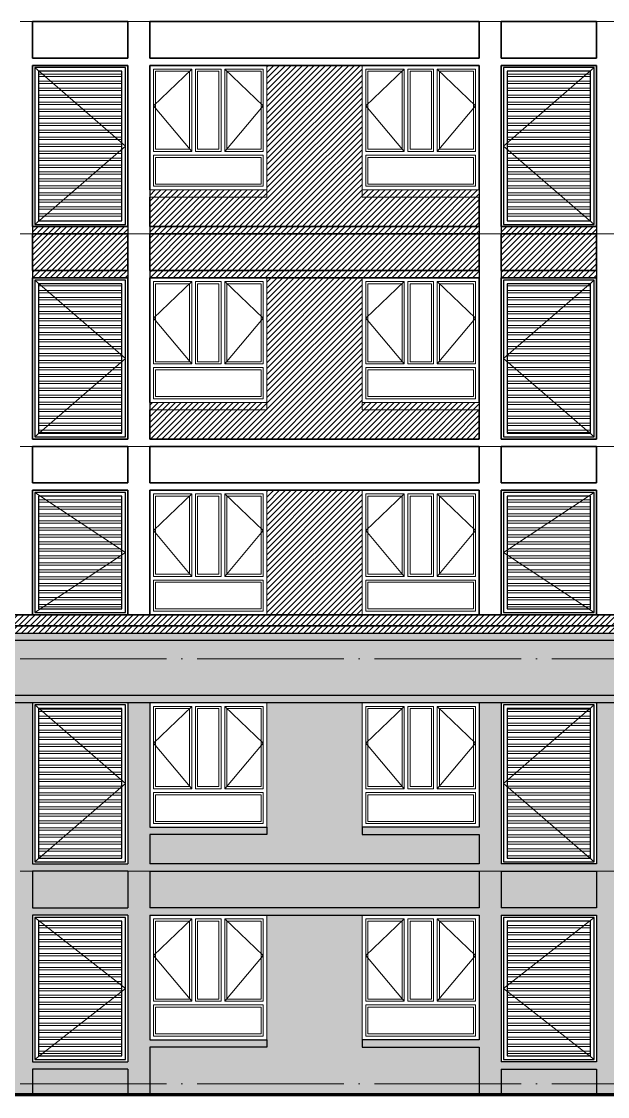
# Model space of a CAD drawing. Extents: x -518115 to 389031, y -231062 to 1628073.
# Drawn here: x 21817 to 29817, y 123274 to 137949 of the extents above; entities that cross this region are included whole.
import ezdxf

# ---------------------------------------------------------------- set-up
doc = ezdxf.new("R2010")
doc.units = 0
doc.header["$LTSCALE"] = 1000
doc.header["$MEASUREMENT"] = 0
doc.linetypes.add('DOTE', pattern=[2.4200000000000004, 2, -0.2, 0.02, -0.2])
for name, color, linetype in [('3-剖面填充（细）', 250, 'Continuous'), ('5-平立面看线1', 45, 'Continuous'), ('看线', 251, 'Continuous')]:
    doc.layers.add(name, color=color, linetype=linetype)
for name, color, linetype, lineweight in [('DOTE', 19, 'DOTE', 9), ('WINDOW', 144, 'Continuous', 15), ('立面-中轮廓线', 213, 'Continuous', 35), ('立面-普通轮廓', 7, 'Continuous', 18), ('立面-窗', 129, 'Continuous', 30), ('立面-窗开启线', 250, 'Continuous', 13)]:
    doc.layers.add(name, color=color, linetype=linetype, lineweight=lineweight)
pattern_1 = [(45, (-407299.9999999654, 91072.63961436594), (-39.28862052967754, 39.28862052967754), [])]
pattern_2 = [(45, (0, 0), (-39.28862052967754, 39.28862052967754), [])]
pattern_3 = [(180, (-1300.000000000698, -2250.037416705163), (-7.105427357601002e-15, -95.25), []), (180, (-1331.750013714773, -2218.287402991074), (-7.105427357601002e-15, -95.25), [])]
pattern_4 = [(180, (-6.984919309616089e-10, -2250.037416705163), (-7.105427357601002e-15, -95.25), []), (180, (-31.75001371477265, -2218.287402991074), (-7.105427357601002e-15, -95.25), [])]

# ---------------------------------------------------------------- blocks, each defined once
blk = doc.blocks.new('GHFHTFHFTHF')
at = {"layer": '3-剖面填充（细）'}
h = blk.add_hatch(dxfattribs=at)
h.set_pattern_fill('ANSI31', color=256, scale=35)
h.set_pattern_definition(pattern_2)
h.paths.add_polyline_path([(432466.5787017336, 44576.00000000047), (433766.5787175196, 44576.00000000242), (433766.57871752, 46275.99999999819), (432466.578701734, 46275.99999999612)])
h = blk.add_hatch(dxfattribs=at)
h.set_pattern_fill('ANSI31', color=256, scale=35)
h.set_pattern_definition(pattern_2)
h.paths.add_polyline_path([(430866.5855062576, 44075.99999999988), (435366.5787175028, 44076.00000000652), (435366.5787175028, 44576.00000000698), (430866.5855062576, 44576.00000000023)])
for p, q in [((430866.578701751, 44576.0000000002), (430866.578701751, 44476.00000000023)), ((430866.5855062575, 44476.00000000023), (430866.5855062573, 44075.99999999977)), ((435366.5790029015, 44576.00000000031), (435366.5790029015, 44476.00000000023))]:
    blk.add_line(p, q, dxfattribs=at)
blk = doc.blocks.new('A$C36833A54')
at = {"layer": '立面-窗开启线', "ltscale": 0.5, "true_color": 0x88471b}
h = blk.add_hatch(dxfattribs=at)
h.set_pattern_fill('ANSI32', color=36, scale=20, angle=135)
h.set_pattern_definition(pattern_3)
edge = h.paths.add_edge_path()
edge.add_line((-80, -41.00314468541183), (-80.00000000069849, -1920.037416705163))
edge.add_line((-80.00000000069849, -1920.037416705163), (-1213.078702175291, -1920.037416705163))
edge.add_line((-1220.000000000698, -1920.037416705163), (-1220, -80))
edge.add_line((-1220, -80), (-80, -80))
at = {"layer": '立面-普通轮廓'}
blk.add_lwpolyline([(-1300.000000000698, -2000.037416705163), (-6.984919309616089e-10, -2000.037416705163), (0, 0), (-1300, 0)], close=True, dxfattribs=at)
at = {"layer": '立面-窗'}
for points in [[(-1270.000000000698, -1970.037416705163), (-30.00000000069849, -1970.037416705163), (-30, -30), (-1270, -30)], [(-1220.000000000698, -1920.037416705163), (-80.00000000069849, -1920.037416705163), (-80, -80), (-1220, -80)]]:
    blk.add_lwpolyline(points, close=True, dxfattribs=at)
at = {"layer": '立面-窗开启线', "ltscale": 0.5}
blk.add_lwpolyline([(-1270, -30), (-29.99999999965075, -1000.018708352582), (-1269.999999999651, -1970.037416705512)], dxfattribs=at)
blk = doc.blocks.new('A$C2EEC76F5')
at = {"layer": '立面-窗开启线', "ltscale": 0.5, "true_color": 0x88471b}
h = blk.add_hatch(dxfattribs=at)
h.set_pattern_fill('ANSI32', color=36, scale=20, angle=135)
h.set_pattern_definition(pattern_3)
edge = h.paths.add_edge_path()
edge.add_line((-80, -41.00314468541183), (-80.00000000069849, -1920.037416705163))
edge.add_line((-80.00000000069849, -1920.037416705163), (-1213.078702175291, -1920.037416705163))
edge.add_line((-1220.000000000698, -1920.037416705163), (-1220, -80))
edge.add_line((-1220, -80), (-80, -80))
at = {"layer": '立面-普通轮廓'}
blk.add_lwpolyline([(-1300.000000000698, -2000.037416705163), (-6.984919309616089e-10, -2000.037416705163), (0, 0), (-1300, 0)], close=True, dxfattribs=at)
at = {"layer": '立面-窗'}
for points in [[(-1270.000000000698, -1970.037416705163), (-30.00000000069849, -1970.037416705163), (-30, -30), (-1270, -30)], [(-1220.000000000698, -1920.037416705163), (-80.00000000069849, -1920.037416705163), (-80, -80), (-1220, -80)]]:
    blk.add_lwpolyline(points, close=True, dxfattribs=at)
at = {"layer": '立面-窗开启线', "ltscale": 0.5}
blk.add_lwpolyline([(-30, -30), (-1270.000000000349, -1000.018708352582), (-30.00000000034925, -1970.037416705512)], dxfattribs=at)
blk = doc.blocks.new('A$C12A941BB')
at = {"layer": '立面-窗开启线', "ltscale": 0.5, "true_color": 0x88471b}
h = blk.add_hatch(dxfattribs=at)
h.set_pattern_fill('ANSI32', color=36, scale=20, angle=135)
h.set_pattern_definition(pattern_4)
edge = h.paths.add_edge_path()
edge.add_line((1220, -41.00314468541183), (1219.999999999302, -2120.037416705163))
edge.add_line((1219.999999999302, -2120.037416705163), (79.99999999930151, -2120.037416705163))
edge.add_line((79.99999999930151, -2114.000000000553), (80, -80))
edge.add_line((80, -80), (1220, -80))
at = {"layer": '立面-普通轮廓'}
blk.add_lwpolyline([(-6.984919309616089e-10, -2200.037416705163), (1299.999999999302, -2200.037416705163), (1300, 0), (0, 0)], close=True, dxfattribs=at)
at = {"layer": '立面-窗'}
for points in [[(29.99999999930151, -2170.037416705163), (1269.999999999302, -2170.037416705163), (1270, -30), (30, -30)], [(79.99999999930151, -2120.037416705163), (1219.999999999302, -2120.037416705163), (1220, -80), (80, -80)]]:
    blk.add_lwpolyline(points, close=True, dxfattribs=at)
at = {"layer": '立面-窗开启线', "ltscale": 0.5}
blk.add_lwpolyline([(30, -30), (1270.000000000349, -1100.018708352582), (30.00000000034925, -2170.037416705512)], dxfattribs=at)
blk = doc.blocks.new('A$C04AD5CC0')
at = {"layer": '立面-窗开启线', "ltscale": 0.5, "true_color": 0x88471b}
h = blk.add_hatch(dxfattribs=at)
h.set_pattern_fill('ANSI32', color=36, scale=20, angle=135)
h.set_pattern_definition(pattern_3)
edge = h.paths.add_edge_path()
edge.add_line((-80, -41.00314468541183), (-80.00000000069849, -2120.037416705163))
edge.add_line((-80.00000000069849, -2120.037416705163), (-1220.000000000698, -2120.037416705163))
edge.add_line((-1220.000000000698, -2114.000000000553), (-1220, -80))
edge.add_line((-1220, -80), (-80, -80))
at = {"layer": '立面-普通轮廓'}
blk.add_lwpolyline([(-1300.000000000698, -2200.037416705163), (-6.984919309616089e-10, -2200.037416705163), (0, 0), (-1300, 0)], close=True, dxfattribs=at)
at = {"layer": '立面-窗'}
for points in [[(-1270.000000000698, -2170.037416705163), (-30.00000000069849, -2170.037416705163), (-30, -30), (-1270, -30)], [(-1220.000000000698, -2120.037416705163), (-80.00000000069849, -2120.037416705163), (-80, -80), (-1220, -80)]]:
    blk.add_lwpolyline(points, close=True, dxfattribs=at)
at = {"layer": '立面-窗开启线', "ltscale": 0.5}
blk.add_lwpolyline([(-30, -30), (-1270.000000000349, -1100.018708352582), (-30.00000000034925, -2170.037416705512)], dxfattribs=at)
blk = doc.blocks.new('A$C612F19F3')
at = {"layer": 'WINDOW'}
for points in [[(50, -50), (575, -50), (575, -1175), (50, -1175)], [(975.0002853819169, -50), (625, -50), (625, -1175), (975.0002853819169, -1175)], [(1550.000285381917, -50), (1025.000285381917, -50), (1025.000285381917, -1175), (1550.000285381917, -1175)], [(50, -1225), (1550.000285381917, -1225), (1550.000285381917, -1650), (50, -1650)]]:
    blk.add_lwpolyline(points, close=True, dxfattribs=at)
at = {"layer": 'WINDOW', "color": 250}
for points in [[(80, -80), (545, -80), (545, -1145), (80, -1145)], [(945.0002853819169, -80), (655, -80), (655, -1145), (945.0002853819169, -1145)], [(1520.000285381917, -80), (1055.000285381917, -80), (1055.000285381917, -1145), (1520.000285381917, -1145)], [(80, -1255), (1520.000285381917, -1255), (1520.000285381917, -1620), (80, -1620)]]:
    blk.add_lwpolyline(points, close=True, dxfattribs=at)
at = {"layer": '立面-普通轮廓'}
blk.add_lwpolyline([(0, 0), (1600.000285381684, 0), (1600.000285381684, -1700), (0, -1700)], close=True, dxfattribs=at)
at = {"layer": '立面-窗开启线', "color": 251, "ltscale": 0.5, "true_color": 0x636466}
for points in [[(575, -50), (50, -550), (575, -1175)], [(1025.000285381917, -50), (1550.000285381917, -550), (1025.000285381917, -1175)]]:
    blk.add_lwpolyline(points, dxfattribs=at)
blk = doc.blocks.new('A$C190D6931')
blk.add_blockref('A$C612F19F3', (-1600.000285381684, 1700))
blk = doc.blocks.new('GDGTFHFHFGHB')
at = {"layer": '立面-中轮廓线'}
for p, q in [((429266.5787021753, 38176.00000000001), (429266.5787021753, 37675.99999999854)), ((430566.5787020557, 38176.00000000001), (430566.5787020557, 37675.99999999854)), ((430866.578701751, 38176.00000000001), (430866.578701751, 37676.0000000001)), ((435366.5787175029, 38176.00000000001), (435366.5787175029, 37676.0000000001)), ((435666.5787171982, 38176.00000000001), (435666.5787171982, 37675.99999999854)), ((436966.5787170785, 38176.00000000001), (436966.5787170785, 37675.99999999854)), ((429266.5787021753, 37575.99999999854), (429266.5787021753, 35375.9999999982)), ((430566.5787020557, 37575.99999999867), (430566.5787020557, 35375.9999999982)), ((430866.578701751, 37575.99999999959), (430866.578701751, 35876.0000000002)), ((435366.5787175029, 37575.99999999959), (435366.5787175029, 35876.0000000002)), ((435666.5787171982, 37575.99999999867), (435666.5787171982, 35375.9999999982)), ((436966.5787170785, 37575.99999999854), (436966.5787170785, 35375.9999999982)), ((430866.578701751, 35776.00000000023), (430866.578701751, 35375.99999999955)), ((435366.5787175029, 35776.00000000023), (435366.5787175029, 35375.99999999955))]:
    blk.add_line(p, q, dxfattribs=at)
for points in [[(429266.5787021746, 37675.99999999854), (430566.5787020557, 37675.99999999854)], [(430566.5787020557, 37575.99999999867), (429266.5787021746, 37575.99999999854)], [(435366.5787175029, 37676.0000000001), (430866.578701751, 37676.0000000001)], [(430866.578701751, 37575.99999999959), (435366.5787175029, 37576.0000000001)], [(436966.5787170792, 37675.99999999854), (435666.5787171982, 37675.99999999854)], [(435666.5787171982, 37575.99999999867), (436966.5787170792, 37575.99999999854)], [(429266.5787021746, 35375.9999999982), (430566.5787020557, 35375.9999999982)], [(435366.5787175028, 35375.99999999975), (430866.578701751, 35375.99999999955)], [(436966.5787170792, 35375.9999999982), (435666.5787171982, 35375.9999999982)], [(430566.5787020557, 35275.99999999832), (429266.5787021746, 35275.9999999982)], [(430866.578701751, 35275.99999999996), (435366.5787175028, 35275.99999999975)], [(435666.5787171982, 35275.99999999832), (436966.5787170792, 35275.9999999982)]]:
    blk.add_lwpolyline(points, dxfattribs=at)
at = {"layer": '立面-普通轮廓'}
for points in [[(430866.578701751, 35876.0000000002), (432466.5787017546, 35876.00000000031), (432466.5787017963, 35776.00000000054), (430866.578701751, 35776.00000000023)], [(435366.5787175029, 35876.0000000002), (433766.5787174992, 35876.00000000031), (433766.5787174575, 35776.00000000054), (435366.5787175029, 35776.00000000023)]]:
    blk.add_lwpolyline(points, dxfattribs=at)
for name, p in [('A$C12A941BB', (429266.5787021753, 37576.00000000055)), ('A$C190D6931', (432466.5787017338, 35876.00000000031)), ('A$C190D6931', (435366.5790029015, 35876.00000000031)), ('A$C04AD5CC0', (436966.5787171982, 37575.99999999867))]:
    blk.add_blockref(name, p)
blk = doc.blocks.new('A$C2FD21DA3')
at = {"layer": '立面-窗开启线', "ltscale": 0.5, "true_color": 0x88471b}
h = blk.add_hatch(dxfattribs=at)
h.set_pattern_fill('ANSI32', color=36, scale=20, angle=135)
h.set_pattern_definition(pattern_4)
edge = h.paths.add_edge_path()
edge.add_line((1220, -41.00314468541183), (1219.999999999302, -1620.037416705163))
edge.add_line((1219.999999999302, -1620.037416705163), (79.99999999930151, -1620.037416705163))
edge.add_line((79.99999999930151, -1614.431850321605), (80, -80))
edge.add_line((80, -80), (1220, -80))
at = {"layer": '立面-普通轮廓'}
blk.add_lwpolyline([(-6.984919309616089e-10, -1700.037416705163), (1299.999999999302, -1700.037416705163), (1300, 0), (0, 0)], close=True, dxfattribs=at)
at = {"layer": '立面-窗'}
for points in [[(29.99999999930151, -1670.037416705163), (1269.999999999302, -1670.037416705163), (1270, -30), (30, -30)], [(79.99999999930151, -1620.037416705163), (1219.999999999302, -1620.037416705163), (1220, -80), (80, -80)]]:
    blk.add_lwpolyline(points, close=True, dxfattribs=at)
at = {"layer": '立面-窗开启线', "ltscale": 0.5}
blk.add_lwpolyline([(1270, -30), (29.99999999965075, -850.0187083525816), (1269.999999999651, -1670.037416705512)], dxfattribs=at)
blk = doc.blocks.new('A$C74FB5F66')
at = {"layer": '立面-窗开启线', "ltscale": 0.5, "true_color": 0x88471b}
h = blk.add_hatch(dxfattribs=at)
h.set_pattern_fill('ANSI32', color=36, scale=20, angle=135)
h.set_pattern_definition(pattern_3)
edge = h.paths.add_edge_path()
edge.add_line((-80, -41.00314468541183), (-80.00000000069849, -1620.037416705163))
edge.add_line((-80.00000000069849, -1620.037416705163), (-1220.000000000698, -1620.037416705163))
edge.add_line((-1220.000000000698, -1614.431850321605), (-1220, -80))
edge.add_line((-1220, -80), (-80, -80))
at = {"layer": '立面-普通轮廓'}
blk.add_lwpolyline([(-1300.000000000698, -1700.037416705163), (-6.984919309616089e-10, -1700.037416705163), (0, 0), (-1300, 0)], close=True, dxfattribs=at)
at = {"layer": '立面-窗'}
for points in [[(-1270.000000000698, -1670.037416705163), (-30.00000000069849, -1670.037416705163), (-30, -30), (-1270, -30)], [(-1220.000000000698, -1620.037416705163), (-80.00000000069849, -1620.037416705163), (-80, -80), (-1220, -80)]]:
    blk.add_lwpolyline(points, close=True, dxfattribs=at)
at = {"layer": '立面-窗开启线', "ltscale": 0.5}
blk.add_lwpolyline([(-1270, -30), (-29.99999999953434, -850.0187083532765), (-1269.999999999651, -1670.037416705512)], dxfattribs=at)
blk = doc.blocks.new('A$C679A16A1')
at = {"layer": '3-剖面填充（细）'}
h = blk.add_hatch(dxfattribs=at)
h.set_pattern_fill('ANSI31', color=256, scale=35)
h.set_pattern_definition([(45, (-443066.5786821207, -35376.03741670231), (-39.28862052967754, 39.28862052967754), [])])
h.paths.add_polyline_path([(1299.999999880325, -700.0374167036643), (1299.999999880325, -0.03741670119779883), (-5.820766091346741e-10, -0.03741670292220078), (-5.820766091346741e-10, -700.0374167053524)])
h = blk.add_hatch(dxfattribs=at)
h.set_pattern_fill('ANSI31', color=256, scale=35)
h.set_pattern_definition([(45, (-441466.5786825443, -35376.03741670231), (-39.28862052967754, 39.28862052967754), [])])
h.paths.add_polyline_path([(6100.000000968459, -700.0374167036643), (6100.000000968459, -0.03741670119779883), (1599.999999575783, -0.03741670292220078), (1599.999999575783, -700.0374167053524)])
h = blk.add_hatch(dxfattribs=at)
h.set_pattern_fill('ANSI31', color=256, scale=35)
h.set_pattern_definition([(45, (-436666.5786814562, -35376.03741670231), (-39.28862052967754, 39.28862052967754), [])])
h.paths.add_polyline_path([(7700.000000544824, -700.0374167036643), (7700.000000544824, -0.03741670119779883), (6400.000000663917, -0.03741670292220078), (6400.000000663917, -700.0374167053524)])
at = {"color": 7}
for p, q in [((-6.984919309616089e-10, -0.03741670280578546), (1299.999999880325, -0.03741670280578546)), ((-6.984919309616089e-10, -100.0374167022819), (1299.999999880325, -100.0374167022819)), ((1599.999999575666, -0.03741670280578546), (6100.000000968459, -0.03741670280578546)), ((1599.999999575666, -100.0374167022819), (6100.000000968459, -100.0374167022819)), ((6400.0000006638, -0.03741670280578546), (7700.000000544824, -0.03741670280578546)), ((6400.0000006638, -100.0374167022819), (7700.000000544824, -100.0374167022819)), ((-6.984919309616089e-10, -600.0374167021946), (1299.999999880325, -600.0374167021873)), ((-6.984919309616089e-10, -700.0374167028567), (1299.999999880325, -700.0374167028567)), ((1599.999999575666, -600.0374167021946), (6100.000000968459, -600.0374167021873)), ((1599.999999575666, -700.0374167028567), (6100.000000968459, -700.0374167028567)), ((6400.0000006638, -600.0374167021946), (7700.000000544824, -600.0374167021873)), ((6400.0000006638, -700.0374167028567), (7700.000000544824, -700.0374167028567))]:
    blk.add_line(p, q, dxfattribs=at)
at = {"layer": '3-剖面填充（细）'}
for p, q in [((0, 0), (0, -99.99999999831198)), ((1299.999999880325, 0), (1299.999999880325, -99.99999999831198)), ((1599.999999576365, 0), (1599.999999576365, -99.99999999831198)), ((6100.000000968459, 0), (6100.000000968459, -99.99999999831198)), ((6400.000000664499, 0), (6400.000000664499, -99.99999999831198)), ((7700.000000544824, 0), (7700.000000544824, -99.99999999831198)), ((0, -599.9625832969614), (0, -699.9625832952734)), ((1299.999999880325, -599.9999999993815), (1299.999999880325, -699.9999999976935)), ((1599.999999576365, -599.9625832969614), (1599.999999576365, -699.9625832952734)), ((6100.000000968459, -599.9999999993815), (6100.000000968459, -699.9999999976935)), ((6400.000000664499, -599.9625832969614), (6400.000000664499, -699.9625832952734)), ((7700.000000544824, -599.9999999993815), (7700.000000544824, -699.9999999976935))]:
    blk.add_line(p, q, dxfattribs=at)

msp = doc.modelspace()

# ---------------------------------------------------------------- hatches: boundary and pattern name
at = {"layer": '3-剖面填充（细）'}
h = msp.add_hatch(dxfattribs=at)
h.set_pattern_fill('ANSI31', color=256, scale=35)
h.set_pattern_definition(pattern_1)
h.paths.add_polyline_path([(25166.57870176819, 135648.6396143664), (26466.57871755422, 135648.6396143684), (26466.57871755463, 137348.6396143641), (25166.57870176859, 137348.639614362)])
h = msp.add_hatch(dxfattribs=at)
h.set_pattern_fill('ANSI31', color=256, scale=35)
h.set_pattern_definition(pattern_1)
h.paths.add_polyline_path([(23566.58550629223, 135148.6396143658), (28066.57871753746, 135148.6396143725), (28066.57871753746, 135648.6396143729), (23566.58550629223, 135648.6396143662)])
h = msp.add_hatch(dxfattribs=at)
h.set_pattern_fill('ANSI31', color=256, scale=35)
h.set_pattern_definition([(45, (-407299.9999999654, 85272.63961436594), (-39.28862052967754, 39.28862052967754), [])])
h.paths.add_polyline_path([(25166.57870176819, 129848.6396143664), (26466.57871755422, 129848.6396143684), (26466.57871755463, 131548.6396143641), (25166.57870176859, 131548.639614362)])
h = msp.add_hatch(dxfattribs=at)
h.set_pattern_fill('ANSI31', color=256, scale=35)
h.set_pattern_definition([(45, (-405399.9999656666, 85272.63961436524), (-39.28862052967754, 39.28862052967754), [])])
h.paths.add_polyline_path([(15716.57873716863, 129698.6396143651), (60916.58548628382, 129698.6396143522), (60916.58548628376, 129848.6396143593), (15716.57873716857, 129848.6396143655)])
h = msp.add_hatch(dxfattribs=at)
h.set_pattern_fill('混凝土', color=251, scale=40)
h.set_pattern_definition([(49.99999999999999, (-395385.9999999654, 99772.63961436594), (286.9040730403014, -25.10085399303804), [30, -330]), (355, (-395385.9999999654, 99772.63961436594), (-55.50053344520001, 300.8768534800047), [24, -264]), (100.4514, (-395362.0913279654, 99770.5478783659), (231.4037526856086, 275.7758168243814), [25.496076, -280.4568448]), (46.18420000000001, (-395385.9999999654, 99852.63961436594), (426.8964194502578, -66.20760573160723), [45, -495]), (96.6356, (-395350.4253019654, 99847.12229156593), (373.8650822194813, 389.6471483601767), [38.2441152, -420.6852]), (351.1842, (-395385.9999999654, 99852.63961436594), (373.8647780534509, 389.6474403701299), [36, -396]), (21, (-395345.9999999654, 99832.63961436594), (238.7628208473847, -161.0475562661355), [30, -330]), (326.0000000000001, (-395345.9999999654, 99832.63961436594), (97.32613276863269, 290.0600180187412), [24, -264]), (71.4514, (-395326.1031067654, 99819.21897196595), (336.089051432596, 129.012198683981), [25.496076, -280.4568448]), (37.50000000000001, (-395385.9999999654, 99772.63961436594), (4.863942126916267, 133.1575415325246), [0, -260.8, 0, -268, 0, -265]), (7.499999999999999, (-395385.9999999654, 99772.63961436594), (105.2278149768594, 157.7646847529441), [0, -152.8, 0, -254.8, 0, -101]), (327.5, (-395475.1999999654, 99772.63961436594), (213.5289744689636, -9.021948693751902), [0, -100, 0, -312, 0, -414]), (317.5, (-395515.1999999654, 99772.63961436594), (233.2744677369545, 40.04199293292709), [0, -130, 0, -207.2, 0, -294])])
h.paths.add_polyline_path([(40616.57868825464, 128648.6396143747), (38816.57188375125, 128648.6396143747), (38816.57188375125, 126448.6396124545), (40616.57868825464, 126448.6396124545)], flags=16)
h.paths.add_polyline_path([(48566.57840177155, 125748.6396143737), (50166.57868717407, 125748.6396143737), (50166.57868717407, 124048.6396143737), (48566.57840177155, 124048.6396143737)], flags=16)
h.paths.add_polyline_path([(48566.5786871704, 128648.6396143737), (50166.57868717407, 128648.6396143737), (50166.57868717407, 126948.6396143737), (48566.5786871704, 126948.6396143737)], flags=16)
h.paths.add_polyline_path([(46966.57868747512, 125748.6396143721), (48266.57868747442, 125748.6396143721), (48266.57868747442, 123748.6021976669), (46966.57868747512, 123748.6021976669)], flags=16)
h.paths.add_polyline_path([(46966.57868759474, 128648.639614374), (48266.57868759404, 128648.639614374), (48266.57868759404, 126448.6396143716), (46966.57868759474, 126448.6396143716)], flags=16)
h.paths.add_polyline_path([(42266.57840262359, 125748.6396143661), (42266.57840262359, 124648.6395327097), (42016.5786852357, 124648.6395327097), (42016.5786852357, 124048.6396143737), (42066.57868521486, 124048.6396143946), (42066.57868521486, 123948.639614374), (42016.5786852357, 123948.639614374), (42016.57868511067, 124048.6396133967), (46666.57870140334, 124048.6396133967), (46666.57870152837, 125748.6396143739), (45166.48498517461, 125748.6396143661), (45166.48498517461, 124648.6395327097), (44366.57868800528, 124648.6395327097), (44366.57868800522, 125748.6396143737)], flags=16)
h.paths.add_polyline_path([(42266.57840262359, 128648.6396143661), (42266.57840262353, 127548.6395327171), (42016.5786852357, 127548.6395327163), (42016.5786852357, 126448.6396143732), (46666.57870152837, 126448.6396143732), (46666.57870152837, 128648.639614374), (45166.48498517461, 128648.639614374), (45166.48498517461, 127548.6395327171), (44366.57868800528, 127548.6395327171), (44366.57868800528, 128648.6396143735)], flags=16)
h.paths.add_polyline_path([(38816.57840287272, 125748.6396143737), (40616.57868825441, 125748.6396143737), (40616.57868825441, 124048.6396143737), (38816.57840287272, 124048.6396143737)], flags=16)
h.paths.add_polyline_path([(53066.57898832118, 125748.6396143737), (51466.57870291866, 125748.6396143737), (51466.57870291866, 124048.6396143737), (53066.57898832118, 124048.6396143737)], flags=16)
h.paths.add_polyline_path([(53066.57870292233, 128648.6396143737), (51466.57870291866, 128648.6396143737), (51466.57870291866, 126948.6396143737), (53066.57870292233, 126948.6396143737)], flags=16)
h.paths.add_polyline_path([(54666.57870261761, 125748.6396143721), (53366.57870261831, 125748.6396143721), (53366.57870261831, 123748.6021976669), (54666.57870261761, 123748.6021976669)], flags=16)
h.paths.add_polyline_path([(54666.57870249799, 128648.639614374), (53366.57870249869, 128648.639614374), (53366.57870249869, 126448.6396143716), (54666.57870249799, 126448.6396143716)], flags=16)
h.paths.add_polyline_path([(59366.57898746914, 125748.6396143661), (59366.57898746914, 124648.6395327097), (59616.57870485703, 124648.6395327097), (59616.57870485703, 124048.6396143737), (59566.57870487787, 124048.6396143946), (59566.57870487787, 123948.639614374), (59616.57870485703, 123948.639614374), (59616.57870485703, 124048.6396143657), (54966.57868856436, 124048.6396143657), (54966.57868856436, 125748.6396143739), (56466.67240491812, 125748.6396143661), (56466.67240491812, 124648.6395327097), (57266.57870208746, 124648.6395327097), (57266.57870208751, 125748.6396143737)], flags=16)
h.paths.add_polyline_path([(59366.57898746914, 128648.6396143661), (59366.5789874692, 127548.6395327171), (59616.57870485703, 127548.6395327163), (59616.57870485703, 126448.6396143732), (54966.57868856436, 126448.6396143732), (54966.57868856436, 128648.639614374), (56466.67240491812, 128648.639614374), (56466.67240491812, 127548.6395327171), (57266.57870208746, 127548.6395327171), (57266.57870208746, 128648.6396143735)], flags=16)
h.paths.add_polyline_path([(62816.57898722001, 125748.6396143737), (61016.57870183833, 125748.6396143737), (61016.57870183833, 124048.6396143737), (62816.57898722001, 124048.6396143737)], flags=16)
h.paths.add_polyline_path([(36016.57871645322, 128648.6396143747), (37816.58552095661, 128648.6396143747), (37816.58552095661, 126448.6396124545), (36016.57871645322, 126448.6396124545)], flags=16)
h.paths.add_polyline_path([(28066.57900293631, 125748.6396143737), (26466.57871753379, 125748.6396143737), (26466.57871753379, 124048.6396143737), (28066.57900293631, 124048.6396143737)], flags=16)
h.paths.add_polyline_path([(28066.57871753746, 128648.6396143737), (26466.57871753379, 128648.6396143737), (26466.57871753379, 126948.6396143737), (28066.57871753746, 126948.6396143737)], flags=16)
h.paths.add_polyline_path([(29666.57871723274, 125748.6396143721), (28366.57871723344, 125748.6396143721), (28366.57871723344, 123748.6021976669), (29666.57871723274, 123748.6021976669)], flags=16)
h.paths.add_polyline_path([(29666.57871711312, 128648.639614374), (28366.57871711382, 128648.639614374), (28366.57871711382, 126448.6396143716), (29666.57871711312, 126448.6396143716)], flags=16)
h.paths.add_polyline_path([(34366.57900208427, 125748.6396143661), (34366.57900208427, 124648.6395327097), (34616.57871947216, 124648.6395327097), (34616.57871947216, 124048.6396143737), (34566.578719493, 124048.6396143946), (34566.578719493, 123948.639614374), (34616.57871947216, 123948.639614374), (34616.57871947211, 124048.639614366), (29966.57870317943, 124048.639614366), (29966.57870317949, 125748.6396143739), (31466.67241953325, 125748.6396143661), (31466.67241953325, 124648.6395327097), (32266.57871670258, 124648.6395327097), (32266.57871670264, 125748.6396143737)], flags=16)
h.paths.add_polyline_path([(34366.57900208427, 128648.6396143661), (34366.57900208433, 127548.6395327171), (34616.57871947216, 127548.6395327163), (34616.57871947216, 126448.6396143732), (29966.57870317949, 126448.6396143732), (29966.57870317949, 128648.639614374), (31466.67241953325, 128648.639614374), (31466.67241953325, 127548.6395327171), (32266.57871670258, 127548.6395327171), (32266.57871670258, 128648.6396143735)], flags=16)
h.paths.add_polyline_path([(37816.57900183514, 125748.6396143737), (36016.57871645346, 125748.6396143737), (36016.57871645346, 124048.6396143737), (37816.57900183514, 124048.6396143737)], flags=16)
h.paths.add_polyline_path([(23566.57841638668, 125748.6396143737), (25166.5787017892, 125748.6396143737), (25166.5787017892, 124048.6396143737), (23566.57841638668, 124048.6396143737)], flags=16)
h.paths.add_polyline_path([(23566.57870178553, 128648.6396143737), (25166.5787017892, 128648.6396143737), (25166.5787017892, 126948.6396143737), (23566.57870178553, 126948.6396143737)], flags=16)
h.paths.add_polyline_path([(21966.57870209025, 125748.6396143721), (23266.57870208955, 125748.6396143721), (23266.57870208955, 123748.6021976669), (21966.57870209025, 123748.6021976669)], flags=16)
h.paths.add_polyline_path([(21966.57870220987, 128648.639614374), (23266.57870220917, 128648.639614374), (23266.57870220917, 126448.6396143716), (21966.57870220987, 126448.6396143716)], flags=16)
h.paths.add_polyline_path([(17266.57841723872, 125748.6396143661), (17266.57841723872, 124648.6395327097), (17016.57869985083, 124648.6395327097), (17016.57869985083, 124048.6396143737), (17066.57869982999, 124048.6396143946), (17066.57869982999, 123948.639614374), (17016.57869985083, 123948.639614374), (17016.5786997258, 124048.6396133967), (21666.57871601847, 124048.6396133967), (21666.5787161435, 125748.6396143739), (20166.48499978974, 125748.6396143661), (20166.48499978974, 124648.6395327097), (19366.57870262041, 124648.6395327097), (19366.57870262035, 125748.6396143737)], flags=16)
h.paths.add_polyline_path([(17266.57841723872, 128648.6396143661), (17266.57841723866, 127548.6395327171), (17016.57869985083, 127548.6395327163), (17016.57869985083, 126448.6396143732), (21666.5787161435, 126448.6396143732), (21666.5787161435, 128648.639614374), (20166.48499978974, 128648.639614374), (20166.48499978974, 127548.6395327171), (19366.57870262041, 127548.6395327171), (19366.57870262041, 128648.6396143735)], flags=16)
h.paths.add_polyline_path([(13816.57841748785, 125748.6396143737), (15616.57870286953, 125748.6396143737), (15616.57870286953, 124048.6396143737), (13816.57841748785, 124048.6396143737)], flags=16)
h.paths.add_polyline_path([(13216.57856014982, 126398.6396143734), (13216.57856014976, 125848.6396143737), (13066.57884553139, 125848.6396143737), (13066.57884553139, 125748.6396143737), (13216.57884553133, 125748.6396143737), (13216.57884553133, 124048.6396143737), (13066.5787028406, 124048.6396143737), (13066.5787028406, 123948.6396143737), (13216.5787406973, 123948.6396056376), (13216.5787028406, 123298.6396143734), (63416.57870217226, 123298.6396143734), (63416.57870217238, 123948.6396143737), (63566.58552061161, 123948.6396143737), (63566.58552061161, 124048.6396143737), (63416.57870217226, 124048.6396143737), (63416.58552061161, 125748.6396143737), (63566.58537792083, 125748.6396143737), (63566.58537792083, 125848.6396143737), (63416.58552061161, 125848.6396143737), (63416.57884455804, 126398.6396143734), (60766.5786675394, 126398.6396143734), (60766.5786675394, 129598.6396143729), (15866.57873716846, 129598.6396143729), (15866.57873716846, 126398.6396143734)])
h = msp.add_hatch(dxfattribs=at)
h.set_pattern_fill('ANSI31', color=256, scale=35)
h.set_pattern_definition([(45, (-405249.9999656666, 85122.63961436524), (-39.28862052967754, 39.28862052967754), [])])
h.paths.add_polyline_path([(15866.57873716863, 129598.6396143651), (60766.58548628382, 129598.6396143522), (60766.58548628376, 129698.6396143593), (15866.57873716857, 129698.6396143655)])

# ---------------------------------------------------------------- linework, layer by layer
for p, q in [((23566.57870178559, 135648.6396143662), (23566.57870178559, 135548.6396143662)), ((28066.57900293614, 135648.6396143662), (28066.57900293614, 135548.6396143662)), ((23566.58550629218, 135548.6396143662), (23566.58550629194, 135148.6396143657)), ((15866.57873716846, 129598.6396143655), (60766.58548628382, 129598.6396143655))]:
    msp.add_line(p, q, dxfattribs=at)
at = {"layer": '3-剖面填充（细）', "color": 252, "true_color": 0x939598}
msp.add_lwpolyline([(34716.57871947216, 124048.6396143663), (34716.57871947216, 128748.6396143661), (16916.57869985083, 128748.6396143661), (16916.57869985083, 124048.6396143663)], dxfattribs=at)
at = {"layer": '5-平立面看线1', "color": 1, "ltscale": 0.8, "const_width": 50}
msp.add_lwpolyline([(64516.57870186737, 123298.6396143659), (12116.57870284049, 123298.6396143659)], dxfattribs=at)
at = {"layer": 'DOTE', "linetype": 'DOTE'}
for p, q in [((12116.57870284072, 137948.6396143659), (64516.57870186737, 137948.6396143661)), ((12116.57870284072, 135048.6396143659), (64516.57870186737, 135048.6396143661)), ((12116.57870284072, 132148.6396143659), (64516.57870186737, 132148.6396143661)), ((12116.57870284072, 129248.6396143659), (64516.57870186737, 129248.6396143661)), ((12116.57870284072, 126348.6396143659), (64516.57870186737, 126348.6396143661)), ((12116.57870284072, 123448.6396143659), (64516.57870186737, 123448.6396143661))]:
    msp.add_line(p, q, dxfattribs=at)
at = {"layer": '看线', "color": 30}
for p, q in [((21966.57870220987, 128648.6396143645), (21966.57870220987, 126448.6396143641)), ((23266.57870209025, 128648.6396143646), (23266.57870209025, 126448.6396143641)), ((23566.57870178553, 128648.6396143655), (23566.57870178553, 126948.6396143662)), ((28066.57871753746, 128648.6396143655), (28066.57871753746, 126948.6396143662)), ((28366.57871723274, 128648.6396143646), (28366.57871723274, 126448.6396143641)), ((29666.57871711312, 128648.6396143645), (29666.57871711312, 126448.6396143641)), ((23566.57870178553, 126848.6396143662), (23566.57870178553, 126448.6396143655)), ((28066.57871753746, 126848.6396143662), (28066.57871753746, 126448.6396143655)), ((21966.57870220987, 126348.6396143659), (21966.57870220987, 125848.6396143645)), ((23266.57870209025, 126348.6396143659), (23266.57870209025, 125848.6396143645)), ((23566.57870178553, 126348.6396143659), (23566.57870178553, 125848.6396143661)), ((28066.57871753746, 126348.6396143659), (28066.57871753746, 125848.6396143661)), ((28366.57871723274, 126348.6396143659), (28366.57871723274, 125848.6396143645)), ((29666.57871711312, 126348.6396143659), (29666.57871711312, 125848.6396143645)), ((21966.57870220987, 125748.6396143645), (21966.57870220987, 123748.6396143641)), ((23266.57870209025, 125748.6396143646), (23266.57870209025, 123748.6396143641)), ((23566.57870178553, 125748.6396143655), (23566.57870178553, 124048.6396143662)), ((28066.57871753746, 125748.6396143655), (28066.57871753746, 124048.6396143662)), ((28366.57871723274, 125748.6396143646), (28366.57871723274, 123748.6396143641)), ((29666.57871711312, 125748.6396143645), (29666.57871711312, 123748.6396143641)), ((23566.57870178553, 123948.6396143662), (23566.57870178553, 123298.6396143659)), ((28066.57871753746, 123948.6396143662), (28066.57871753746, 123298.6396143659)), ((21966.57870220917, 123648.6396143641), (21966.57870220917, 123298.6396143659)), ((23266.57870220928, 123648.6396143656), (23266.57870220928, 123298.6396143654)), ((28366.5787172321, 123648.6396143642), (28366.5787172321, 123298.6396143659)), ((29666.5787172321, 123648.6396143636), (29666.5787172321, 123298.6396143634))]:
    msp.add_line(p, q, dxfattribs=at)
for points in [[(35666.57868215453, 124048.6396143663), (35666.57868215453, 129498.6396143655), (15966.57873716846, 129498.6396143655), (15966.57873716846, 124048.6396143663)], [(34616.57871947216, 124048.6396143663), (34616.57871947216, 128648.6396143661), (17016.57869985083, 128648.6396143661), (17016.57869985083, 124048.6396143663)], [(23566.57870178553, 126948.6396143662), (25166.5787017892, 126948.6396143662), (25166.57870183088, 126848.6396143665), (23566.57870178553, 126848.6396143662)], [(28066.57871753746, 126948.6396143662), (26466.57871753379, 126948.6396143662), (26466.57871749211, 126848.6396143665), (28066.57871753746, 126848.6396143662)], [(21966.57870220917, 126448.6396143641), (23266.57870209025, 126448.6396143641)], [(28066.5787175374, 126448.6396143657), (23566.57870178553, 126448.6396143655)], [(29666.57871711382, 126448.6396143641), (28366.57871723274, 126448.6396143641)], [(23266.57870209025, 126348.6396143642), (21966.57870220917, 126348.6396143641)], [(23566.57870178553, 126348.6396143659), (28066.5787175374, 126348.6396143657)], [(28366.57871723274, 126348.6396143642), (29666.57871711382, 126348.6396143641)], [(21966.57870220917, 125848.6396143645), (23266.57870209025, 125848.6396143645)], [(28066.57871753746, 125848.6396143661), (23566.57870178553, 125848.6396143661)], [(29666.57871711382, 125848.6396143645), (28366.57871723274, 125848.6396143645)], [(23266.57870209025, 125748.6396143646), (21966.57870220917, 125748.6396143645)], [(23566.57870178553, 125748.6396143655), (28066.57871753746, 125748.6396143661)], [(28366.57871723274, 125748.6396143646), (29666.57871711382, 125748.6396143645)], [(23566.57870178553, 124048.6396143662), (25166.5787017892, 124048.6396143662), (25166.57870183088, 123948.6396143665), (23566.57870178553, 123948.6396143662)], [(28066.57871753746, 124048.6396143662), (26466.57871753379, 124048.6396143662), (26466.57871749211, 123948.6396143665), (28066.57871753746, 123948.6396143662)], [(21966.57870220917, 123748.6396143641), (23266.57870209025, 123748.6396143641)], [(29666.57871711382, 123748.6396143641), (28366.57871723274, 123748.6396143641)], [(23266.57870209025, 123648.6396143642), (21966.57870220917, 123648.6396143641)], [(28366.57871723274, 123648.6396143642), (29666.57871711382, 123648.6396143641)]]:
    msp.add_lwpolyline(points, dxfattribs=at)
at = {"layer": '立面-中轮廓线'}
for p, q in [((21966.57870220987, 132148.6396143659), (21966.57870220987, 131648.6396143645)), ((23266.57870209025, 132148.6396143659), (23266.57870209025, 131648.6396143645)), ((23566.57870178553, 132148.6396143659), (23566.57870178553, 131648.6396143661)), ((28066.57871753746, 132148.6396143659), (28066.57871753746, 131648.6396143661)), ((28366.57871723274, 132148.6396143659), (28366.57871723274, 131648.6396143645)), ((29666.57871711312, 132148.6396143659), (29666.57871711312, 131648.6396143645)), ((21966.57870220987, 131548.6396143645), (21966.57870220987, 129848.6396143655)), ((23266.57870209025, 131548.6396143646), (23266.57870209025, 129848.6396143655)), ((23566.57870178553, 131548.6396143655), (23566.57870178553, 129848.6396143662)), ((28066.57871753746, 131548.6396143655), (28066.57871753746, 129848.6396143662)), ((28366.57871723274, 131548.6396143646), (28366.57871723274, 129848.6396143655)), ((29666.57871711312, 131548.6396143645), (29666.57871711312, 129848.6396143655))]:
    msp.add_line(p, q, dxfattribs=at)
at = {"layer": '立面-中轮廓线', "color": 2}
msp.add_line((15716.57873716846, 129698.6396143655), (35916.57868215453, 129698.6396143577), dxfattribs=at)
at = {"layer": '立面-中轮廓线'}
for points in [[(21966.57870220917, 131648.6396143645), (23266.57870209025, 131648.6396143645)], [(28066.57871753746, 131648.6396143661), (23566.57870178553, 131648.6396143661)], [(29666.57871711382, 131648.6396143645), (28366.57871723274, 131648.6396143645)], [(23266.57870209025, 131548.6396143646), (21966.57870220917, 131548.6396143645)], [(23566.57870178553, 131548.6396143655), (28066.57871753746, 131548.6396143661)], [(28366.57871723274, 131548.6396143646), (29666.57871711382, 131548.6396143645)]]:
    msp.add_lwpolyline(points, dxfattribs=at)
at = {"layer": '立面-中轮廓线', "color": 2}
msp.add_lwpolyline([(35766.57868215453, 129598.6396143655), (35766.57868215453, 129698.6396143655), (35916.57868215453, 129698.6396143655), (35916.57868215459, 129848.6396143655), (15716.57873716846, 129848.6396143655), (15716.57873716846, 129698.6396143655), (15866.57873716846, 129698.6396143655), (15866.57873716846, 129598.6396143655)], dxfattribs=at)

# ---------------------------------------------------------------- block references
for name, p in [('GDGTFHFHFGHB', (-407299.9999999654, 102672.6396143659)), ('GDGTFHFHFGHB', (-407299.9999999654, 99772.63961436594)), ('GDGTFHFHFGHB', (-407299.9999999654, 96872.63961436594)), ('A$C679A16A1', (21966.57870220987, 135148.6770310664)), ('GHFHTFHFTHF', (-407299.9999999654, 88172.63961436594)), ('A$C74FB5F66', (23266.57870209025, 131548.6396143646)), ('A$C190D6931', (25166.57870176836, 129848.6396143662)), ('A$C190D6931', (28066.57900293608, 129848.6396143662)), ('A$C2FD21DA3', (28366.57871723274, 131548.6396143646)), ('A$C12A941BB', (21966.57870220987, 128648.6396143665)), ('A$C190D6931', (25166.57870176836, 126948.6396143662)), ('A$C190D6931', (28066.57900293608, 126948.6396143662)), ('A$C04AD5CC0', (29666.57871723274, 128648.6396143646)), ('A$C36833A54', (23266.57870209025, 125748.6396143646)), ('A$C190D6931', (25166.57870176836, 124048.6396143662)), ('A$C190D6931', (28066.57900293608, 124048.6396143662)), ('A$C2EEC76F5', (29666.57871723309, 125748.6396143645))]:
    msp.add_blockref(name, p)

doc.saveas('drawing.dxf')
